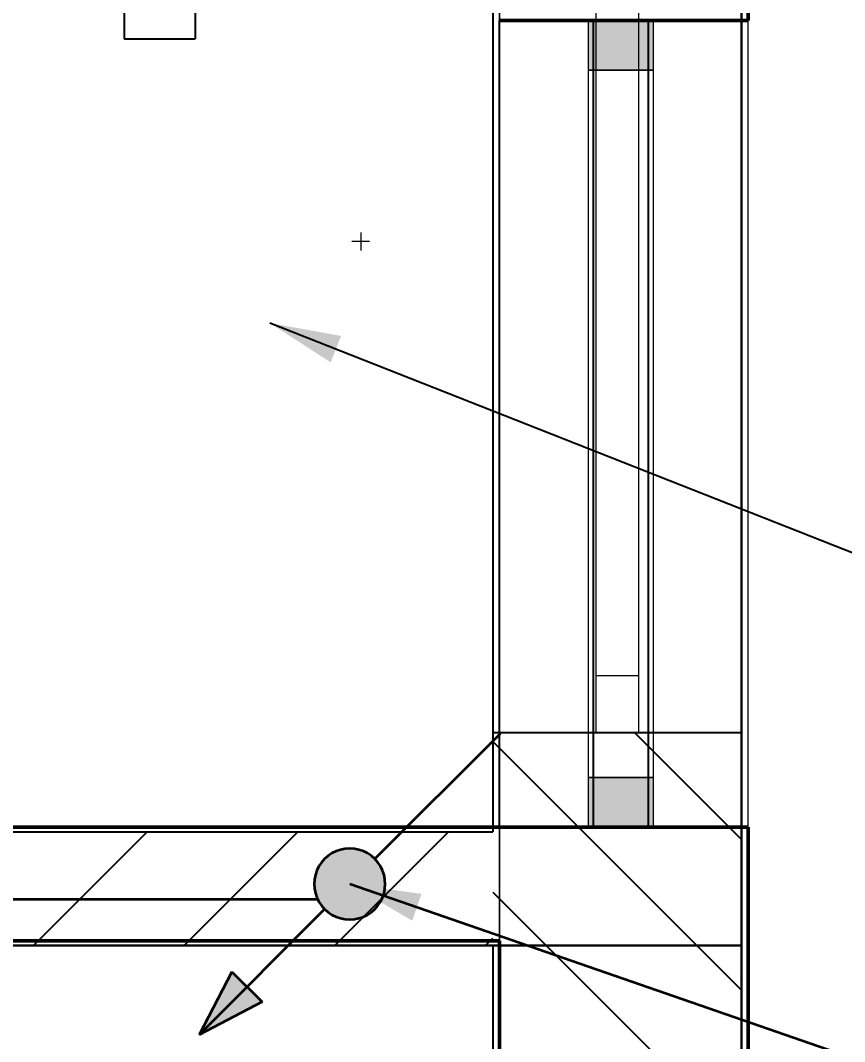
# Model space of a CAD drawing. Extents: x 0 to 756, y -25 to 420.
# Drawn here: x 373.98 to 397.18, y 229.44 to 258.2 of the extents above; entities that cross this region are included whole.
import ezdxf
from ezdxf.lldxf.tags import DXFTag

# ---------------------------------------------------------------- set-up
doc = ezdxf.new("R2010")
doc.units = 0
doc.layers.get('0').update_dxf_attribs({"lineweight": 25})
doc.layers.get('DEFPOINTS').update_dxf_attribs({"lineweight": 25})
for name, color, linetype, lineweight in [('A_Aussenwand', 7, 'Continuous', 25), ('A_Fenster', 7, 'Continuous', 25), ('A_Innenwand', 7, 'Continuous', 25), ('Allgemein01', 7, 'Continuous', 13), ('Fenster', 7, 'Continuous', 13), ('Fensterbank', 7, 'Continuous', 13), ('Fensterbrüstung', 7, 'Continuous', 13), ('H_Heizung', 7, 'Continuous', 25), ('S_Text', 7, 'Continuous', 35), ('Standard', 7, 'Continuous', 25), ('Wand Holz nicht tragend', 7, 'Continuous', 13), ('Wand Holz tragend', 7, 'Continuous', 13)]:
    doc.layers.add(name, color=color, linetype=linetype, lineweight=lineweight)
for name, color, linetype, lineweight, true_color in [('A_Geschossdecke', 7, 'Continuous', 25, 0x008080), ('Hilfskonstruktion', 7, 'Continuous', 25, 0xcccc00), ('Raum', 250, 'Continuous', 13, 0x333333), ('S_Schmutzwasser', 7, 'Continuous', 35, 0x808040)]:
    doc.layers.add(name, color=color, linetype=linetype, lineweight=lineweight, true_color=true_color)
doc.styles.get("Standard").update_dxf_attribs({"font": 'arial.ttf'})
tags = doc.linetypes.add('fein_strichliert', pattern=[4, 1, -2, 1]).pattern_tags.tags
tags[8:9] = [DXFTag(74, 4), DXFTag(75, 0), DXFTag(340, '0'), DXFTag(46, 0.0), DXFTag(50, 0.0), DXFTag(44, 0.0), DXFTag(45, 0.0)]
tags[6:7] = [DXFTag(74, 4), DXFTag(75, 0), DXFTag(340, '0'), DXFTag(46, 0.0), DXFTag(50, 0.0), DXFTag(44, 0.0), DXFTag(45, 0.0)]
tags[4:5] = [DXFTag(74, 4), DXFTag(75, 0), DXFTag(340, '0'), DXFTag(46, 0.0), DXFTag(50, 0.0), DXFTag(44, 0.0), DXFTag(45, 0.0)]
tags = doc.linetypes.add('PUNKT2_S9', pattern=[0.1, 0, -0.1]).pattern_tags.tags
tags[6:7] = [DXFTag(74, 4), DXFTag(75, 0), DXFTag(340, '0'), DXFTag(46, 1.0), DXFTag(50, 0.0), DXFTag(44, 0.0), DXFTag(45, 0.0)]
tags[4:5] = [DXFTag(74, 4), DXFTag(75, 0), DXFTag(340, '0'), DXFTag(46, 1.0), DXFTag(50, 0.0), DXFTag(44, 0.0), DXFTag(45, 0.0)]

# ---------------------------------------------------------------- blocks, each defined once
blk = doc.blocks.new('Referenz-A01I5XF3IE')
at = {"layer": 'Allgemein01', "color": 0}
blk.add_line((387.461, 38.48), (387.461, 384.768), dxfattribs=at)
at = {"layer": 'DEFPOINTS', "color": 0, "linetype": 'Continuous', "lineweight": -2, "ltscale": 0.25}
for p, q in [((394.466, 258.196), (394.466, 258.196)), ((394.466, 258.196), (394.466, 258.196)), ((387.461, 235.481), (387.461, 235.481)), ((387.461, 235.481), (387.461, 235.481)), ((394.466, 235.481), (394.466, 235.481)), ((394.466, 235.481), (394.466, 235.481)), ((387.461, 232.279), (387.461, 232.279)), ((387.461, 232.279), (387.461, 232.279))]:
    blk.add_line(p, q, dxfattribs=at)
at = {"layer": 'DEFPOINTS', "color": 0, "linetype": 'Continuous', "lineweight": 18, "ltscale": 0.18}
for p, q in [((387.461, 235.481), (387.461, 235.481)), ((387.461, 235.481), (387.461, 235.481)), ((387.461, 232.279), (387.461, 232.279)), ((387.461, 232.279), (387.461, 232.279))]:
    blk.add_line(p, q, dxfattribs=at)
at = {"layer": 'Fenster', "color": 0, "linetype": 'Continuous', "ltscale": 0.13}
for p, q in [((389.963, 258.196), (389.963, 256.795)), ((391.804, 258.196), (389.963, 258.196)), ((391.804, 256.795), (391.804, 258.196)), ((389.963, 256.795), (391.804, 256.795)), ((389.963, 256.795), (389.963, 236.882)), ((391.804, 256.795), (389.963, 256.795)), ((391.804, 236.882), (391.804, 256.795)), ((389.963, 236.882), (389.963, 235.481)), ((391.804, 236.882), (389.963, 236.882)), ((389.963, 236.882), (391.804, 236.882)), ((391.804, 235.481), (391.804, 236.882)), ((389.963, 235.481), (391.804, 235.481))]:
    blk.add_line(p, q, dxfattribs=at)
for points in [[(389.963, 256.795), (391.804, 258.196), (389.963, 258.196)], [(389.963, 256.795), (391.804, 256.795), (391.804, 258.196)], [(389.963, 235.481), (391.804, 236.882), (389.963, 236.882)], [(389.963, 235.481), (391.804, 235.481), (391.804, 236.882)]]:
    blk.add_solid(points, dxfattribs=at)
at = {"layer": 'Fensterbank', "color": 0, "lineweight": 18}
blk.add_line((394.466, 235.481), (394.466, 258.196), dxfattribs=at)
blk.add_line((394.466, 235.481), (394.466, 258.196), dxfattribs=at)
at = {"layer": 'Fensterbrüstung', "color": 0, "linetype": 'Continuous', "ltscale": 0.13}
for p, q in [((387.461, 258.196), (387.461, 235.481)), ((394.466, 235.481), (394.466, 258.196))]:
    blk.add_line(p, q, dxfattribs=at)
at = {"layer": 'Hilfskonstruktion', "color": 0, "lineweight": 13}
for p, q in [((383.559, 252.222), (383.559, 251.722)), ((383.809, 251.972), (383.308, 251.972))]:
    blk.add_line(p, q, dxfattribs=at)
at = {"layer": 'Raum', "color": 0, "lineweight": -2}
for p, q in [((387.461, 235.481), (387.461, 258.196)), ((351.236, 235.481), (387.461, 235.481)), ((387.461, 232.279), (281.951, 232.279)), ((387.461, 154.215), (387.461, 232.279))]:
    blk.add_line(p, q, dxfattribs=at)
at = {"layer": 'Standard', "color": 0, "linetype": 'PUNKT2_S9', "lineweight": 13, "ltscale": 0.13}
blk.add_line((387.461, 267.69), (387.461, 197.644), dxfattribs=at)
at = {"layer": 'Wand Holz nicht tragend', "color": 0, "lineweight": 50}
for p, q in [((387.461, 235.481), (351.236, 235.481)), ((295.6, 232.279), (387.461, 232.279))]:
    blk.add_line(p, q, dxfattribs=at)
at = {"layer": 'Wand Holz tragend', "color": 0, "lineweight": 50}
for p, q in [((394.466, 258.196), (394.466, 391.773)), ((390.103, 258.196), (387.461, 258.196)), ((391.664, 258.196), (390.103, 258.196)), ((394.466, 258.196), (391.664, 258.196)), ((387.461, 235.481), (390.103, 235.481)), ((390.103, 235.481), (391.664, 235.481)), ((391.664, 235.481), (394.466, 235.481)), ((394.466, 225.804), (394.466, 235.481)), ((387.461, 232.279), (387.461, 225.804))]:
    blk.add_line(p, q, dxfattribs=at)
at = {"layer": 'Wand Holz tragend', "color": 0, "linetype": 'PUNKT2_S9', "lineweight": -2, "ltscale": 0.25}
for p, q in [((391.664, 258.196), (390.103, 258.196)), ((390.103, 258.196), (390.103, 235.481)), ((391.664, 235.481), (391.664, 258.196)), ((390.103, 235.481), (391.664, 235.481))]:
    blk.add_line(p, q, dxfattribs=at)
blk = doc.blocks.new('Wand-A01I5XFHIE', base_point=(387.279, 31.476))
at = {"color": 0, "linetype": 'ByBlock', "lineweight": -2, "ltscale": 0.25}
for p, q in [((387.279, 238.149), (387.279, 235.345)), ((394.279, 238.149), (394.279, 225.725)), ((387.279, 232.145), (387.279, 225.725))]:
    blk.add_line(p, q, dxfattribs=at)
at = {"color": 0, "lineweight": -2}
for p, q in [((391.267, 238.149), (394.279, 235.137)), ((387.279, 237.894), (394.279, 230.894)), ((387.279, 233.651), (394.279, 226.651))]:
    blk.add_line(p, q, dxfattribs=at)
blk = doc.blocks.new('Fenster-A01I5XFPIE', base_point=(387.279, 238.149))
at = {"color": 0, "linetype": 'ByBlock', "lineweight": -2, "ltscale": 0.25}
for p, q in [((387.279, 260.849), (387.279, 238.149)), ((387.279, 260.849), (394.279, 260.849)), ((394.279, 260.849), (394.279, 238.149)), ((387.279, 238.149), (394.279, 238.149))]:
    blk.add_line(p, q, dxfattribs=at)
at = {"color": 0, "linetype": 'ByBlock', "lineweight": 18, "ltscale": 0.18}
for p, q in [((390.179, 260.849), (390.179, 238.149)), ((391.379, 260.849), (391.379, 238.149)), ((390.179, 259.249), (391.379, 259.249)), ((390.179, 239.749), (391.379, 239.749))]:
    blk.add_line(p, q, dxfattribs=at)
at = {"color": 0, "linetype": 'fein_strichliert', "lineweight": 18, "ltscale": 0.18}
blk.add_line((390.179, 238.149), (391.379, 238.149), dxfattribs=at)
blk = doc.blocks.new('Wand-A01I5XHNIE', base_point=(281.839, 232.145))
at = {"color": 0, "linetype": 'ByBlock', "lineweight": -2, "ltscale": 0.25}
for p, q in [((351.079, 235.345), (387.279, 235.345)), ((281.839, 232.145), (387.279, 232.145))]:
    blk.add_line(p, q, dxfattribs=at)
at = {"color": 0, "lineweight": -2}
for p, q in [((374.346, 232.145), (377.546, 235.345)), ((378.588, 232.145), (381.788, 235.345)), ((382.831, 232.145), (386.031, 235.345)), ((387.074, 232.145), (387.279, 232.351))]:
    blk.add_line(p, q, dxfattribs=at)
blk = doc.blocks.new('Fallleitung Abwasser-A01I5XNTIE', base_point=(379.007, 229.637))
at = {"color": 0, "lineweight": -2}
for p, q in [((383.956, 234.586), (387.491, 238.121)), ((382.64, 234.673), (382.542, 234.587)), ((382.749, 234.745), (382.64, 234.673)), ((382.866, 234.803), (382.749, 234.745)), ((382.99, 234.845), (382.866, 234.803)), ((383.118, 234.871), (382.99, 234.845)), ((383.249, 234.879), (383.118, 234.871)), ((383.38, 234.871), (383.249, 234.879)), ((383.508, 234.845), (383.38, 234.871)), ((383.632, 234.803), (383.508, 234.845)), ((383.749, 234.745), (383.632, 234.803)), ((383.858, 234.673), (383.749, 234.745)), ((383.956, 234.587), (383.858, 234.673)), ((382.383, 234.379), (382.325, 234.262)), ((382.456, 234.488), (382.383, 234.379)), ((382.542, 234.587), (382.456, 234.488)), ((384.042, 234.488), (383.956, 234.587)), ((384.115, 234.379), (384.042, 234.488)), ((384.173, 234.262), (384.115, 234.379)), ((382.283, 234.138), (382.258, 234.01)), ((382.325, 234.262), (382.283, 234.138)), ((384.215, 234.138), (384.173, 234.262)), ((384.24, 234.01), (384.215, 234.138)), ((382.258, 234.01), (382.249, 233.879)), ((382.249, 233.879), (382.258, 233.749)), ((384.249, 233.879), (384.24, 234.01)), ((384.24, 233.749), (384.249, 233.879)), ((382.258, 233.749), (382.283, 233.621)), ((382.283, 233.621), (382.325, 233.497)), ((382.325, 233.497), (382.383, 233.379)), ((384.115, 233.379), (384.173, 233.497)), ((384.173, 233.497), (384.215, 233.621)), ((384.215, 233.621), (384.24, 233.749)), ((382.383, 233.379), (382.456, 233.271)), ((382.456, 233.271), (382.542, 233.172)), ((383.956, 233.172), (384.042, 233.271)), ((384.042, 233.271), (384.115, 233.379)), ((382.542, 233.172), (379.007, 229.637)), ((382.542, 233.172), (382.64, 233.086)), ((382.64, 233.086), (382.749, 233.013)), ((382.749, 233.013), (382.866, 232.956)), ((382.866, 232.956), (382.99, 232.914)), ((382.99, 232.914), (383.118, 232.888)), ((383.38, 232.888), (383.508, 232.914)), ((383.508, 232.914), (383.632, 232.956)), ((383.632, 232.956), (383.749, 233.013)), ((383.749, 233.013), (383.858, 233.086)), ((383.858, 233.086), (383.956, 233.172)), ((383.118, 232.888), (383.249, 232.879)), ((383.249, 232.879), (383.38, 232.888)), ((379.931, 231.411), (379.007, 229.637)), ((379.931, 231.411), (380.781, 230.561)), ((380.781, 230.561), (379.007, 229.637))]:
    blk.add_line(p, q, dxfattribs=at)
for points in [[(383.956, 234.587), (382.542, 234.587), (383.749, 234.745)], [(382.542, 234.587), (383.749, 234.745), (382.749, 234.745)], [(383.749, 234.745), (382.749, 234.745), (383.508, 234.845)], [(382.749, 234.745), (383.508, 234.845), (382.99, 234.845)], [(383.508, 234.845), (382.99, 234.845), (383.249, 234.879)], [(384.215, 234.138), (382.283, 234.138), (384.115, 234.379)], [(382.283, 234.138), (384.115, 234.379), (382.383, 234.379)], [(384.115, 234.379), (382.383, 234.379), (383.956, 234.587)], [(382.383, 234.379), (383.956, 234.587), (382.542, 234.587)], [(384.249, 233.879), (382.249, 233.879), (384.215, 234.138)], [(382.249, 233.879), (384.215, 234.138), (382.283, 234.138)], [(382.283, 233.621), (384.249, 233.879), (382.249, 233.879)], [(384.215, 233.621), (382.283, 233.621), (384.249, 233.879)], [(382.383, 233.379), (384.215, 233.621), (382.283, 233.621)], [(384.115, 233.379), (382.383, 233.379), (384.215, 233.621)], [(382.542, 233.172), (384.115, 233.379), (382.383, 233.379)], [(383.956, 233.172), (382.542, 233.172), (384.115, 233.379)], [(382.749, 233.013), (383.956, 233.172), (382.542, 233.172)], [(383.749, 233.013), (382.749, 233.013), (383.956, 233.172)], [(382.99, 232.914), (383.749, 233.013), (382.749, 233.013)], [(383.508, 232.914), (382.99, 232.914), (383.749, 233.013)], [(383.249, 232.879), (383.508, 232.914), (382.99, 232.914)], [(380.781, 230.561), (379.488, 230.561), (379.931, 231.411)], [(379.007, 229.637), (380.781, 230.561), (379.488, 230.561)]]:
    blk.add_solid(points, dxfattribs=at)
blk = doc.blocks.new('Bauteilbeschriftung-A01I5XNVIE', base_point=(383.249, 224.256))
at = {"color": 0, "linetype": 'ByBlock', "lineweight": -2, "ltscale": 0.35}
blk.add_line((401.781, 227.456), (383.249, 233.879), dxfattribs=at)
at = {"color": 0, "lineweight": -2}
for p, q in [((401.781, 227.456), (431.755, 227.456)), ((401.781, 224.256), (401.781, 227.456)), ((431.755, 227.456), (431.755, 224.256)), ((431.755, 224.256), (401.781, 224.256))]:
    blk.add_line(p, q, dxfattribs=at)
at = {"color": 0, "linetype": 'ByBlock', "lineweight": -2, "ltscale": 0.35}
for points in [[(385.27, 233.602), (383.721, 233.602), (383.249, 233.879)], [(385.008, 232.847), (385.27, 233.602), (383.721, 233.602)]]:
    blk.add_solid(points, dxfattribs=at)
at = {"color": 7, "linetype": 'ByBlock', "lineweight": -2, "ltscale": 0.35, "true_color": 0xffffff}
for points in [[(401.781, 224.256), (431.755, 224.256), (401.781, 227.456)], [(431.755, 224.256), (401.781, 227.456), (431.755, 227.456)]]:
    blk.add_solid(points, dxfattribs=at)
at = {"color": 0, "linetype": 'ByBlock', "lineweight": -2, "ltscale": 0.35, "insert": (402.515, 226.956), "char_height": 2.2, "attachment_point": 1}
blk.add_mtext('{\\fArial;Fallleitung Abwasser}', dxfattribs=at)
blk = doc.blocks.new('Geschossdecke-A01I5XOBIE', base_point=(114.279, 232.145))
at = {"color": 0, "linetype": 'ByBlock', "lineweight": -2, "ltscale": 0.25}
for q in [(394.279, 391.533), (280.279, 232.145)]:
    blk.add_line((394.279, 232.145), q, dxfattribs=at)
blk = doc.blocks.new('Geschossdecke-A01I5XODIE', base_point=(114.279, 31.476))
at = {"color": 0, "linetype": 'ByBlock', "lineweight": -2, "ltscale": 0.25}
for p in [(280.279, 232.145), (394.279, 31.476)]:
    blk.add_line(p, (394.279, 232.145), dxfattribs=at)
blk = doc.blocks.new('Abwasserleitung-A01I5XOJIE', base_point=(364.361, 233.451))
at = {"color": 0, "linetype": 'ByBlock', "lineweight": -2, "ltscale": 0.35}
for p, q in [((364.361, 233.863), (364.772, 233.451)), ((364.772, 233.451), (382.345, 233.451))]:
    blk.add_line(p, q, dxfattribs=at)
blk = doc.blocks.new('Geschossdecke-A01I5XVJIE', base_point=(114.279, 31.476))
at = {"color": 0, "linetype": 'ByBlock', "lineweight": -2, "ltscale": 0.25}
blk.add_line((394.279, 391.533), (394.279, 31.476), dxfattribs=at)
blk = doc.blocks.new('Elektro FBH mit-A01I5XWHIE', base_point=(376.898, 257.674))
at = {"color": 0, "linetype": 'ByBlock', "lineweight": -2, "ltscale": 0.25}
for p, q in [((376.898, 259.674), (376.898, 257.674)), ((376.898, 259.674), (378.898, 259.674)), ((378.898, 259.674), (378.898, 257.674)), ((376.898, 257.674), (378.898, 257.674))]:
    blk.add_line(p, q, dxfattribs=at)
blk = doc.blocks.new('Bauteilbeschriftung-A01I5XWJIE', base_point=(380.998, 230.977))
at = {"color": 0, "linetype": 'ByBlock', "lineweight": -2, "ltscale": 0.25}
blk.add_line((401.781, 241.477), (380.998, 249.674), dxfattribs=at)
at = {"color": 0, "lineweight": -2}
for p, q in [((401.781, 241.477), (428.378, 241.477)), ((401.781, 230.977), (401.781, 241.477)), ((428.378, 241.477), (428.378, 230.977)), ((428.378, 230.977), (401.781, 230.977))]:
    blk.add_line(p, q, dxfattribs=at)
at = {"color": 0, "linetype": 'ByBlock', "lineweight": -2, "ltscale": 0.25}
for points in [[(383.005, 249.313), (381.559, 249.313), (380.998, 249.674)], [(382.712, 248.568), (383.005, 249.313), (381.559, 249.313)]]:
    blk.add_solid(points, dxfattribs=at)
at = {"color": 7, "linetype": 'ByBlock', "lineweight": -2, "ltscale": 0.25, "true_color": 0xffffff}
for points in [[(401.781, 230.977), (428.378, 230.977), (401.781, 241.477)], [(428.378, 230.977), (401.781, 241.477), (428.378, 241.477)]]:
    blk.add_solid(points, dxfattribs=at)
at = {"color": 0, "linetype": 'ByBlock', "lineweight": -2, "ltscale": 0.25, "char_height": 2, "attachment_point": 1}
for s, insert in [('{\\fArial;Elektro FBH mit}', (402.448, 240.727)), ('{\\fArial;Kombination Infrarot}', (402.448, 237.227)), ('{\\fArial;-Wandstraalert}', (402.448, 233.727))]:
    blk.add_mtext(s, dxfattribs=dict(at, insert=insert))

msp = doc.modelspace()

# ---------------------------------------------------------------- block references
at = {"color": 8, "lineweight": 25, "ltscale": 0.25, "true_color": 0x808080}
msp.add_blockref('Referenz-A01I5XF3IE', (0, 0), dxfattribs=at)
at = {"layer": 'A_Aussenwand', "ltscale": 0.25}
msp.add_blockref('Wand-A01I5XFHIE', (387.279, 31.476), dxfattribs=at)
at = {"layer": 'A_Fenster', "ltscale": 0.25}
msp.add_blockref('Fenster-A01I5XFPIE', (387.279, 238.149), dxfattribs=at)
at = {"layer": 'A_Geschossdecke', "ltscale": 0.25}
for name, p in [('Geschossdecke-A01I5XOBIE', (114.279, 232.145)), ('Geschossdecke-A01I5XVJIE', (114.279, 31.476)), ('Geschossdecke-A01I5XODIE', (114.279, 31.476))]:
    msp.add_blockref(name, p, dxfattribs=at)
at = {"layer": 'A_Innenwand', "ltscale": 0.25}
msp.add_blockref('Wand-A01I5XHNIE', (281.839, 232.145), dxfattribs=at)
at = {"layer": 'H_Heizung', "color": 1, "ltscale": 0.25, "true_color": 0xff0000}
msp.add_blockref('Elektro FBH mit-A01I5XWHIE', (376.898, 257.674), dxfattribs=at)
at = {"layer": 'H_Heizung', "color": 7, "ltscale": 0.25}
msp.add_blockref('Bauteilbeschriftung-A01I5XWJIE', (380.998, 230.977), dxfattribs=at)
at = {"layer": 'S_Schmutzwasser', "ltscale": 0.35}
for name, p in [('Fallleitung Abwasser-A01I5XNTIE', (379.007, 229.637)), ('Abwasserleitung-A01I5XOJIE', (364.361, 233.451))]:
    msp.add_blockref(name, p, dxfattribs=at)
at = {"layer": 'S_Text', "color": 7, "ltscale": 0.35}
msp.add_blockref('Bauteilbeschriftung-A01I5XNVIE', (383.249, 224.256), dxfattribs=at)

doc.saveas('drawing.dxf')
